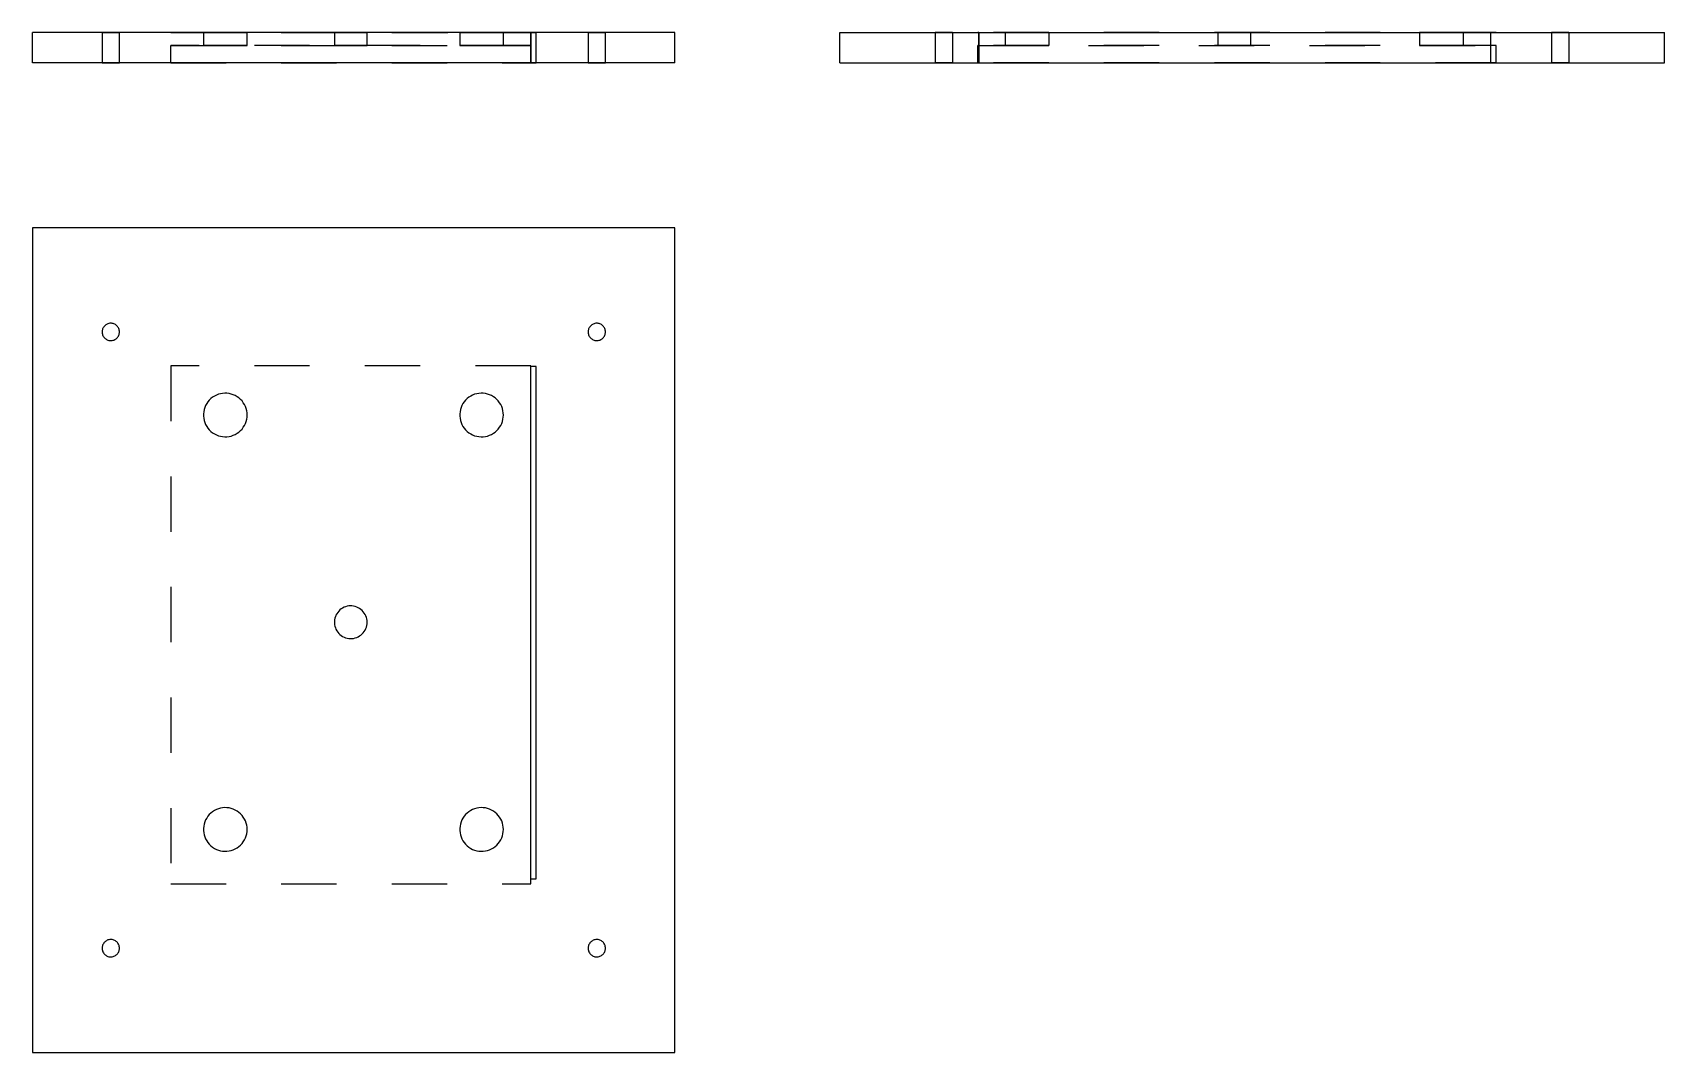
# Model space of a CAD drawing. Extents: x 0 to 2.95, y 0 to 1.85.
import ezdxf

# ---------------------------------------------------------------- set-up
doc = ezdxf.new("R2010")
doc.units = 0
doc.linetypes.add('HIDDEN', pattern=[0.074609, 0.049764, -0.024845])
for name, color, linetype in [('FRONT', 7, 'CONTINUOUS'), ('FRONT_HID', 7, 'HIDDEN'), ('LEFT', 7, 'CONTINUOUS'), ('LEFT_HID', 7, 'HIDDEN'), ('TOP', 7, 'CONTINUOUS'), ('TOP_HID', 7, 'HIDDEN')]:
    doc.layers.add(name, color=color, linetype=linetype)

msp = doc.modelspace()

# ---------------------------------------------------------------- linework, layer by layer
at = {"layer": 'FRONT'}
for p, q in [((0, 1.790625), (0, 1.845312)), ((1.162336, 1.845312), (0, 1.845312)), ((1.162336, 1.790625), (1.162336, 1.845312)), ((1.162336, 1.790625), (0, 1.790625))]:
    msp.add_line(p, q, dxfattribs=at)
at = {"layer": 'FRONT_HID', "linetype": 'HIDDEN'}
for p, q in [((0.157072, 1.845312), (0.125658, 1.845312)), ((0.125658, 1.845312), (0.157072, 1.845312)), ((0.157072, 1.845312), (0.125658, 1.845312)), ((0.125658, 1.845312), (0.157072, 1.845312)), ((0.125658, 1.845312), (0.125658, 1.790625)), ((0.125658, 1.845312), (0.125658, 1.790625)), ((0.157072, 1.790625), (0.157072, 1.845312)), ((0.157072, 1.790625), (0.157072, 1.845312)), ((0.25, 1.845312), (0.901316, 1.845312)), ((0.901316, 1.845312), (0.25, 1.845312)), ((0.251316, 1.845312), (0.901316, 1.845312)), ((0.901316, 1.845312), (0.251316, 1.845312)), ((0.388158, 1.845312), (0.309211, 1.845312)), ((0.309211, 1.845312), (0.388158, 1.845312)), ((0.388158, 1.845312), (0.309211, 1.845312)), ((0.309211, 1.845312), (0.388158, 1.845312)), ((0.309211, 1.845312), (0.309211, 1.821875)), ((0.309211, 1.845312), (0.309211, 1.821875)), ((0.388158, 1.821875), (0.388158, 1.845312)), ((0.388158, 1.821875), (0.388158, 1.845312)), ((0.605263, 1.845312), (0.546053, 1.845312)), ((0.546053, 1.845312), (0.605263, 1.845312)), ((0.546053, 1.845312), (0.546053, 1.821875)), ((0.605263, 1.821875), (0.605263, 1.845312)), ((0.851974, 1.845312), (0.773026, 1.845312)), ((0.773026, 1.845312), (0.851974, 1.845312)), ((0.851974, 1.845312), (0.773026, 1.845312)), ((0.773026, 1.845312), (0.851974, 1.845312)), ((0.773026, 1.845312), (0.773026, 1.821875)), ((0.773026, 1.845312), (0.773026, 1.821875)), ((0.851974, 1.821875), (0.851974, 1.845312)), ((0.851974, 1.821875), (0.851974, 1.845312)), ((0.901316, 1.845312), (0.91102, 1.845312)), ((0.91102, 1.845312), (0.901316, 1.845312)), ((0.901316, 1.821875), (0.901316, 1.845312)), ((0.901316, 1.845312), (0.901316, 1.821875)), ((0.91102, 1.790625), (0.91102, 1.845312)), ((0.91102, 1.790625), (0.91102, 1.845312)), ((1.036678, 1.845312), (1.005263, 1.845312)), ((1.005263, 1.845312), (1.036678, 1.845312)), ((1.036678, 1.845312), (1.005263, 1.845312)), ((1.005263, 1.845312), (1.036678, 1.845312)), ((1.005263, 1.845312), (1.005263, 1.790625)), ((1.005263, 1.845312), (1.005263, 1.790625)), ((1.036678, 1.790625), (1.036678, 1.845312)), ((1.036678, 1.790625), (1.036678, 1.845312)), ((0.901316, 1.821875), (0.25, 1.821875)), ((0.25, 1.790625), (0.25, 1.821875)), ((0.25, 1.790625), (0.25, 1.821875)), ((0.25, 1.821875), (0.901316, 1.821875)), ((0.388158, 1.821875), (0.309211, 1.821875)), ((0.309211, 1.821875), (0.388158, 1.821875)), ((0.388158, 1.821875), (0.309211, 1.821875)), ((0.309211, 1.821875), (0.388158, 1.821875)), ((0.605263, 1.821875), (0.546053, 1.821875)), ((0.546053, 1.821875), (0.605263, 1.821875)), ((0.851974, 1.821875), (0.773026, 1.821875)), ((0.773026, 1.821875), (0.851974, 1.821875)), ((0.851974, 1.821875), (0.773026, 1.821875)), ((0.773026, 1.821875), (0.851974, 1.821875)), ((0.901316, 1.790625), (0.901316, 1.821875)), ((0.901316, 1.821875), (0.901316, 1.790625)), ((0.901316, 1.790625), (0.901316, 1.821875)), ((0.901316, 1.790625), (0.901316, 1.821875)), ((0.157072, 1.790625), (0.125658, 1.790625)), ((0.125658, 1.790625), (0.157072, 1.790625)), ((0.157072, 1.790625), (0.125658, 1.790625)), ((0.125658, 1.790625), (0.157072, 1.790625)), ((0.25, 1.790625), (0.901316, 1.790625)), ((0.901316, 1.790625), (0.25, 1.790625)), ((0.901316, 1.790625), (0.91102, 1.790625)), ((0.91102, 1.790625), (0.901316, 1.790625)), ((1.036678, 1.790625), (1.005263, 1.790625)), ((1.005263, 1.790625), (1.036678, 1.790625)), ((1.036678, 1.790625), (1.005263, 1.790625)), ((1.005263, 1.790625), (1.036678, 1.790625))]:
    msp.add_line(p, q, dxfattribs=at)
at = {"layer": 'LEFT'}
for p, q in [((1.460773, 1.790625), (1.460773, 1.845312)), ((1.460773, 1.845312), (2.952961, 1.845312)), ((2.952961, 1.790625), (2.952961, 1.845312)), ((1.460773, 1.790625), (2.952961, 1.790625))]:
    msp.add_line(p, q, dxfattribs=at)
at = {"layer": 'LEFT_HID', "linetype": 'HIDDEN'}
for p, q in [((1.64926, 1.845312), (1.633553, 1.845312)), ((1.633553, 1.845312), (1.664967, 1.845312)), ((1.64926, 1.845312), (1.633553, 1.845312)), ((1.633553, 1.845312), (1.664967, 1.845312)), ((1.633553, 1.845312), (1.633553, 1.790625)), ((1.633553, 1.845312), (1.633553, 1.790625)), ((1.664967, 1.845312), (1.64926, 1.845312)), ((1.664967, 1.845312), (1.64926, 1.845312)), ((1.664967, 1.845312), (1.664967, 1.790625)), ((1.664967, 1.845312), (1.664967, 1.790625)), ((1.710773, 1.845312), (2.648273, 1.845312)), ((1.712089, 1.845312), (1.710773, 1.845312)), ((2.638816, 1.845312), (1.712089, 1.845312)), ((1.712089, 1.790625), (1.712089, 1.845312)), ((1.712089, 1.845312), (1.712089, 1.821875)), ((1.712089, 1.845312), (2.638816, 1.845312)), ((2.638816, 1.845312), (1.712089, 1.845312)), ((1.799589, 1.845312), (1.760115, 1.845312)), ((1.760115, 1.845312), (1.839063, 1.845312)), ((1.799589, 1.845312), (1.760115, 1.845312)), ((1.760115, 1.845312), (1.839063, 1.845312)), ((1.760115, 1.845312), (1.760115, 1.821875)), ((1.760115, 1.845312), (1.760115, 1.821875)), ((1.839063, 1.845312), (1.799589, 1.845312)), ((1.839063, 1.845312), (1.799589, 1.845312)), ((1.839063, 1.845312), (1.839063, 1.821875)), ((1.839063, 1.845312), (1.839063, 1.821875)), ((2.174589, 1.845312), (2.144984, 1.845312)), ((2.144984, 1.845312), (2.204194, 1.845312)), ((2.144984, 1.845312), (2.144984, 1.821875)), ((2.204194, 1.845312), (2.174589, 1.845312)), ((2.204194, 1.845312), (2.204194, 1.821875)), ((2.549589, 1.845312), (2.510115, 1.845312)), ((2.510115, 1.845312), (2.589063, 1.845312)), ((2.549589, 1.845312), (2.510115, 1.845312)), ((2.510115, 1.845312), (2.589063, 1.845312)), ((2.510115, 1.845312), (2.510115, 1.821875)), ((2.510115, 1.845312), (2.510115, 1.821875)), ((2.589063, 1.845312), (2.549589, 1.845312)), ((2.589063, 1.845312), (2.549589, 1.845312)), ((2.589063, 1.845312), (2.589063, 1.821875)), ((2.589063, 1.845312), (2.589063, 1.821875)), ((2.648273, 1.845312), (2.638816, 1.845312)), ((2.638816, 1.821875), (2.638816, 1.845312)), ((2.638816, 1.790625), (2.638816, 1.845312)), ((2.764474, 1.845312), (2.748766, 1.845312)), ((2.748766, 1.845312), (2.780181, 1.845312)), ((2.764474, 1.845312), (2.748766, 1.845312)), ((2.748766, 1.845312), (2.780181, 1.845312)), ((2.748766, 1.845312), (2.748766, 1.790625)), ((2.748766, 1.845312), (2.748766, 1.790625)), ((2.780181, 1.845312), (2.764474, 1.845312)), ((2.780181, 1.845312), (2.764474, 1.845312)), ((2.780181, 1.845312), (2.780181, 1.790625)), ((2.780181, 1.845312), (2.780181, 1.790625)), ((1.712089, 1.821875), (1.710773, 1.821875)), ((1.710773, 1.790625), (1.710773, 1.821875)), ((1.710773, 1.790625), (1.710773, 1.821875)), ((1.710773, 1.821875), (2.648273, 1.821875)), ((1.712089, 1.821875), (1.712089, 1.790625)), ((2.638816, 1.821875), (1.712089, 1.821875)), ((1.799589, 1.821875), (1.760115, 1.821875)), ((1.760115, 1.821875), (1.839063, 1.821875)), ((1.799589, 1.821875), (1.760115, 1.821875)), ((1.760115, 1.821875), (1.839063, 1.821875)), ((1.839063, 1.821875), (1.799589, 1.821875)), ((1.839063, 1.821875), (1.799589, 1.821875)), ((2.174589, 1.821875), (2.144984, 1.821875)), ((2.144984, 1.821875), (2.204194, 1.821875)), ((2.204194, 1.821875), (2.174589, 1.821875)), ((2.549589, 1.821875), (2.510115, 1.821875)), ((2.510115, 1.821875), (2.589063, 1.821875)), ((2.549589, 1.821875), (2.510115, 1.821875)), ((2.510115, 1.821875), (2.589063, 1.821875)), ((2.589063, 1.821875), (2.549589, 1.821875)), ((2.589063, 1.821875), (2.549589, 1.821875)), ((2.638816, 1.790625), (2.638816, 1.821875)), ((2.648273, 1.821875), (2.638816, 1.821875)), ((2.648273, 1.790625), (2.648273, 1.821875)), ((2.648273, 1.790625), (2.648273, 1.821875)), ((1.64926, 1.790625), (1.633553, 1.790625)), ((1.633553, 1.790625), (1.664967, 1.790625)), ((1.64926, 1.790625), (1.633553, 1.790625)), ((1.633553, 1.790625), (1.664967, 1.790625)), ((1.664967, 1.790625), (1.64926, 1.790625)), ((1.664967, 1.790625), (1.64926, 1.790625)), ((1.710773, 1.790625), (2.648273, 1.790625)), ((1.712089, 1.790625), (1.710773, 1.790625)), ((2.638816, 1.790625), (1.712089, 1.790625)), ((2.648273, 1.790625), (2.638816, 1.790625)), ((2.764474, 1.790625), (2.748766, 1.790625)), ((2.748766, 1.790625), (2.780181, 1.790625)), ((2.764474, 1.790625), (2.748766, 1.790625)), ((2.748766, 1.790625), (2.780181, 1.790625)), ((2.780181, 1.790625), (2.764474, 1.790625)), ((2.780181, 1.790625), (2.764474, 1.790625))]:
    msp.add_line(p, q, dxfattribs=at)
at = {"layer": 'TOP'}
for p, q in [((0, 1.492188), (0, 0)), ((1.162336, 1.492188), (0, 1.492188)), ((1.162336, 0), (1.162336, 1.492188)), ((0.125833, 1.306042), (0.125677, 1.304484)), ((0.125677, 1.304484), (0.125677, 1.302918)), ((0.125677, 1.302918), (0.125833, 1.30136)), ((0.126144, 1.307577), (0.125833, 1.306042)), ((0.125833, 1.30136), (0.126144, 1.299825)), ((0.126605, 1.309073), (0.126144, 1.307577)), ((0.126144, 1.299825), (0.126605, 1.298328)), ((0.127213, 1.310516), (0.126605, 1.309073)), ((0.127962, 1.311891), (0.127213, 1.310516)), ((0.128844, 1.313185), (0.127962, 1.311891)), ((0.129851, 1.314384), (0.128844, 1.313185)), ((0.130972, 1.315478), (0.129851, 1.314384)), ((0.132196, 1.316454), (0.130972, 1.315478)), ((0.133512, 1.317304), (0.132196, 1.316454)), ((0.134905, 1.318018), (0.133512, 1.317304)), ((0.136363, 1.31859), (0.134905, 1.318018)), ((0.13787, 1.319014), (0.136363, 1.31859)), ((0.139412, 1.319286), (0.13787, 1.319014)), ((0.140974, 1.319403), (0.139412, 1.319286)), ((0.142539, 1.319364), (0.140974, 1.319403)), ((0.144093, 1.319169), (0.142539, 1.319364)), ((0.145619, 1.318821), (0.144093, 1.319169)), ((0.147104, 1.318322), (0.145619, 1.318821)), ((0.148531, 1.317678), (0.147104, 1.318322)), ((0.149887, 1.316895), (0.148531, 1.317678)), ((0.151158, 1.315981), (0.149887, 1.316895)), ((0.152333, 1.314945), (0.151158, 1.315981)), ((0.153398, 1.313797), (0.152333, 1.314945)), ((0.154343, 1.312549), (0.153398, 1.313797)), ((0.15516, 1.311213), (0.154343, 1.312549)), ((0.155839, 1.309802), (0.15516, 1.311213)), ((0.156375, 1.30833), (0.155839, 1.309802)), ((0.156761, 1.306813), (0.156375, 1.30833)), ((0.156375, 1.299071), (0.156761, 1.300588)), ((0.156994, 1.305265), (0.156761, 1.306813)), ((0.156761, 1.300588), (0.156994, 1.302137)), ((0.157072, 1.303701), (0.156994, 1.305265)), ((0.156994, 1.302137), (0.157072, 1.303701)), ((1.005439, 1.306042), (1.005283, 1.304484)), ((1.005283, 1.304484), (1.005283, 1.302918)), ((1.005283, 1.302918), (1.005439, 1.30136)), ((1.005749, 1.307577), (1.005439, 1.306042)), ((1.005439, 1.30136), (1.005749, 1.299825)), ((1.00621, 1.309073), (1.005749, 1.307577)), ((1.005749, 1.299825), (1.00621, 1.298328)), ((1.006819, 1.310516), (1.00621, 1.309073)), ((1.007568, 1.311891), (1.006819, 1.310516)), ((1.00845, 1.313185), (1.007568, 1.311891)), ((1.009456, 1.314384), (1.00845, 1.313185)), ((1.010577, 1.315478), (1.009456, 1.314384)), ((1.011801, 1.316454), (1.010577, 1.315478)), ((1.013117, 1.317304), (1.011801, 1.316454)), ((1.01451, 1.318018), (1.013117, 1.317304)), ((1.015968, 1.31859), (1.01451, 1.318018)), ((1.017475, 1.319014), (1.015968, 1.31859)), ((1.019017, 1.319286), (1.017475, 1.319014)), ((1.020579, 1.319403), (1.019017, 1.319286)), ((1.022144, 1.319364), (1.020579, 1.319403)), ((1.023698, 1.319169), (1.022144, 1.319364)), ((1.025225, 1.318821), (1.023698, 1.319169)), ((1.026709, 1.318322), (1.025225, 1.318821)), ((1.028136, 1.317678), (1.026709, 1.318322)), ((1.029492, 1.316895), (1.028136, 1.317678)), ((1.030764, 1.315981), (1.029492, 1.316895)), ((1.031938, 1.314945), (1.030764, 1.315981)), ((1.033003, 1.313797), (1.031938, 1.314945)), ((1.033948, 1.312549), (1.033003, 1.313797)), ((1.034765, 1.311213), (1.033948, 1.312549)), ((1.035444, 1.309802), (1.034765, 1.311213)), ((1.03598, 1.30833), (1.035444, 1.309802)), ((1.036366, 1.306813), (1.03598, 1.30833)), ((1.03598, 1.299071), (1.036366, 1.300588)), ((1.0366, 1.305265), (1.036366, 1.306813)), ((1.036366, 1.300588), (1.0366, 1.302137)), ((1.036678, 1.303701), (1.0366, 1.305265)), ((1.0366, 1.302137), (1.036678, 1.303701)), ((0.126605, 1.298328), (0.127213, 1.296886)), ((0.127213, 1.296886), (0.127962, 1.29551)), ((0.127962, 1.29551), (0.128844, 1.294217)), ((0.128844, 1.294217), (0.129851, 1.293017)), ((0.129851, 1.293017), (0.130972, 1.291924)), ((0.130972, 1.291924), (0.132196, 1.290947)), ((0.132196, 1.290947), (0.133512, 1.290098)), ((0.133512, 1.290098), (0.134905, 1.289383)), ((0.134905, 1.289383), (0.136363, 1.288811)), ((0.136363, 1.288811), (0.13787, 1.288387)), ((0.13787, 1.288387), (0.139412, 1.288115)), ((0.139412, 1.288115), (0.140974, 1.287998)), ((0.140974, 1.287998), (0.142539, 1.288037)), ((0.142539, 1.288037), (0.144093, 1.288232)), ((0.144093, 1.288232), (0.145619, 1.28858)), ((0.145619, 1.28858), (0.147104, 1.289079)), ((0.147104, 1.289079), (0.148531, 1.289723)), ((0.148531, 1.289723), (0.149887, 1.290506)), ((0.149887, 1.290506), (0.151158, 1.29142)), ((0.151158, 1.29142), (0.152333, 1.292456)), ((0.152333, 1.292456), (0.153398, 1.293604)), ((0.153398, 1.293604), (0.154343, 1.294852)), ((0.154343, 1.294852), (0.15516, 1.296189)), ((0.15516, 1.296189), (0.155839, 1.297599)), ((0.155839, 1.297599), (0.156375, 1.299071)), ((1.00621, 1.298328), (1.006819, 1.296886)), ((1.006819, 1.296886), (1.007568, 1.29551)), ((1.007568, 1.29551), (1.00845, 1.294217)), ((1.00845, 1.294217), (1.009456, 1.293017)), ((1.009456, 1.293017), (1.010577, 1.291924)), ((1.010577, 1.291924), (1.011801, 1.290947)), ((1.011801, 1.290947), (1.013117, 1.290098)), ((1.013117, 1.290098), (1.01451, 1.289383)), ((1.01451, 1.289383), (1.015968, 1.288811)), ((1.015968, 1.288811), (1.017475, 1.288387)), ((1.017475, 1.288387), (1.019017, 1.288115)), ((1.019017, 1.288115), (1.020579, 1.287998)), ((1.020579, 1.287998), (1.022144, 1.288037)), ((1.022144, 1.288037), (1.023698, 1.288232)), ((1.023698, 1.288232), (1.025225, 1.28858)), ((1.025225, 1.28858), (1.026709, 1.289079)), ((1.026709, 1.289079), (1.028136, 1.289723)), ((1.028136, 1.289723), (1.029492, 1.290506)), ((1.029492, 1.290506), (1.030764, 1.29142)), ((1.030764, 1.29142), (1.031938, 1.292456)), ((1.031938, 1.292456), (1.033003, 1.293604)), ((1.033003, 1.293604), (1.033948, 1.294852)), ((1.033948, 1.294852), (1.034765, 1.296189)), ((1.034765, 1.296189), (1.035444, 1.297599)), ((1.035444, 1.297599), (1.03598, 1.299071)), ((0.91102, 1.240872), (0.901316, 1.240872)), ((0.901316, 0.314145), (0.901316, 1.240872)), ((0.91102, 0.314145), (0.91102, 1.240872)), ((0.322565, 1.182968), (0.319748, 1.180221)), ((0.325642, 1.185422), (0.322565, 1.182968)), ((0.328947, 1.187557), (0.325642, 1.185422)), ((0.332449, 1.189352), (0.328947, 1.187557)), ((0.336112, 1.19079), (0.332449, 1.189352)), ((0.3399, 1.191856), (0.336112, 1.19079)), ((0.343776, 1.192539), (0.3399, 1.191856)), ((0.3477, 1.192833), (0.343776, 1.192539)), ((0.351634, 1.192735), (0.3477, 1.192833)), ((0.355539, 1.192246), (0.351634, 1.192735)), ((0.359375, 1.19137), (0.355539, 1.192246)), ((0.363106, 1.190117), (0.359375, 1.19137)), ((0.366693, 1.188498), (0.363106, 1.190117)), ((0.370101, 1.186531), (0.366693, 1.188498)), ((0.373296, 1.184233), (0.370101, 1.186531)), ((0.376246, 1.18163), (0.373296, 1.184233)), ((0.378923, 1.178745), (0.376246, 1.18163)), ((0.786381, 1.182968), (0.783564, 1.180221)), ((0.789457, 1.185422), (0.786381, 1.182968)), ((0.792763, 1.187557), (0.789457, 1.185422)), ((0.796265, 1.189352), (0.792763, 1.187557)), ((0.799928, 1.19079), (0.796265, 1.189352)), ((0.803716, 1.191856), (0.799928, 1.19079)), ((0.807592, 1.192539), (0.803716, 1.191856)), ((0.811516, 1.192833), (0.807592, 1.192539)), ((0.81545, 1.192735), (0.811516, 1.192833)), ((0.819355, 1.192246), (0.81545, 1.192735)), ((0.823191, 1.19137), (0.819355, 1.192246)), ((0.826921, 1.190117), (0.823191, 1.19137)), ((0.830508, 1.188498), (0.826921, 1.190117)), ((0.833916, 1.186531), (0.830508, 1.188498)), ((0.837111, 1.184233), (0.833916, 1.186531)), ((0.840062, 1.18163), (0.837111, 1.184233)), ((0.842739, 1.178745), (0.840062, 1.18163)), ((0.309651, 1.159255), (0.30926, 1.155339)), ((0.30926, 1.155339), (0.30926, 1.151404)), ((0.310431, 1.163112), (0.309651, 1.159255)), ((0.311591, 1.166873), (0.310431, 1.163112)), ((0.31312, 1.170499), (0.311591, 1.166873)), ((0.315002, 1.173955), (0.31312, 1.170499)), ((0.317218, 1.177206), (0.315002, 1.173955)), ((0.319748, 1.180221), (0.317218, 1.177206)), ((0.381299, 1.175608), (0.378923, 1.178745)), ((0.383351, 1.17225), (0.381299, 1.175608)), ((0.385058, 1.168705), (0.383351, 1.17225)), ((0.386404, 1.165007), (0.385058, 1.168705)), ((0.387375, 1.161193), (0.386404, 1.165007)), ((0.387962, 1.157302), (0.387375, 1.161193)), ((0.388158, 1.153372), (0.387962, 1.157302)), ((0.387962, 1.149441), (0.388158, 1.153372)), ((0.773467, 1.159255), (0.773075, 1.155339)), ((0.773075, 1.155339), (0.773075, 1.151404)), ((0.774247, 1.163112), (0.773467, 1.159255)), ((0.775407, 1.166873), (0.774247, 1.163112)), ((0.776935, 1.170499), (0.775407, 1.166873)), ((0.778817, 1.173955), (0.776935, 1.170499)), ((0.781034, 1.177206), (0.778817, 1.173955)), ((0.783564, 1.180221), (0.781034, 1.177206)), ((0.845115, 1.175608), (0.842739, 1.178745)), ((0.847167, 1.17225), (0.845115, 1.175608)), ((0.848874, 1.168705), (0.847167, 1.17225)), ((0.85022, 1.165007), (0.848874, 1.168705)), ((0.851191, 1.161193), (0.85022, 1.165007)), ((0.851778, 1.157302), (0.851191, 1.161193)), ((0.851974, 1.153372), (0.851778, 1.157302)), ((0.851778, 1.149441), (0.851974, 1.153372)), ((0.30926, 1.151404), (0.309651, 1.147488)), ((0.309651, 1.147488), (0.310431, 1.143631)), ((0.310431, 1.143631), (0.311591, 1.139871)), ((0.311591, 1.139871), (0.31312, 1.136245)), ((0.31312, 1.136245), (0.315002, 1.132789)), ((0.315002, 1.132789), (0.317218, 1.129537)), ((0.317218, 1.129537), (0.319748, 1.126523)), ((0.319748, 1.126523), (0.322565, 1.123775)), ((0.322565, 1.123775), (0.325642, 1.121322)), ((0.370101, 1.120213), (0.373296, 1.12251)), ((0.373296, 1.12251), (0.376246, 1.125114)), ((0.376246, 1.125114), (0.378923, 1.127999)), ((0.378923, 1.127999), (0.381299, 1.131135)), ((0.381299, 1.131135), (0.383351, 1.134493)), ((0.383351, 1.134493), (0.385058, 1.138039)), ((0.385058, 1.138039), (0.386404, 1.141737)), ((0.386404, 1.141737), (0.387375, 1.14555)), ((0.387375, 1.14555), (0.387962, 1.149441)), ((0.773075, 1.151404), (0.773467, 1.147488)), ((0.773467, 1.147488), (0.774247, 1.143631)), ((0.774247, 1.143631), (0.775407, 1.139871)), ((0.775407, 1.139871), (0.776935, 1.136245)), ((0.776935, 1.136245), (0.778817, 1.132789)), ((0.778817, 1.132789), (0.781034, 1.129537)), ((0.781034, 1.129537), (0.783564, 1.126523)), ((0.783564, 1.126523), (0.786381, 1.123775)), ((0.786381, 1.123775), (0.789457, 1.121322)), ((0.833916, 1.120213), (0.837111, 1.12251)), ((0.837111, 1.12251), (0.840062, 1.125114)), ((0.840062, 1.125114), (0.842739, 1.127999)), ((0.842739, 1.127999), (0.845115, 1.131135)), ((0.845115, 1.131135), (0.847167, 1.134493)), ((0.847167, 1.134493), (0.848874, 1.138039)), ((0.848874, 1.138039), (0.85022, 1.141737)), ((0.85022, 1.141737), (0.851191, 1.14555)), ((0.851191, 1.14555), (0.851778, 1.149441)), ((0.325642, 1.121322), (0.328947, 1.119186)), ((0.328947, 1.119186), (0.332449, 1.117391)), ((0.332449, 1.117391), (0.336112, 1.115954)), ((0.336112, 1.115954), (0.3399, 1.114888)), ((0.3399, 1.114888), (0.343776, 1.114204)), ((0.343776, 1.114204), (0.3477, 1.11391)), ((0.3477, 1.11391), (0.351634, 1.114008)), ((0.351634, 1.114008), (0.355539, 1.114498)), ((0.355539, 1.114498), (0.359375, 1.115373)), ((0.359375, 1.115373), (0.363106, 1.116627)), ((0.363106, 1.116627), (0.366693, 1.118245)), ((0.366693, 1.118245), (0.370101, 1.120213)), ((0.789457, 1.121322), (0.792763, 1.119186)), ((0.792763, 1.119186), (0.796265, 1.117391)), ((0.796265, 1.117391), (0.799928, 1.115954)), ((0.799928, 1.115954), (0.803716, 1.114888)), ((0.803716, 1.114888), (0.807592, 1.114204)), ((0.807592, 1.114204), (0.811516, 1.11391)), ((0.811516, 1.11391), (0.81545, 1.114008)), ((0.81545, 1.114008), (0.819355, 1.114498)), ((0.819355, 1.114498), (0.823191, 1.115373)), ((0.823191, 1.115373), (0.826921, 1.116627)), ((0.826921, 1.116627), (0.830508, 1.118245)), ((0.830508, 1.118245), (0.833916, 1.120213)), ((0.553956, 0.798508), (0.552059, 0.796247)), ((0.556069, 0.800569), (0.553956, 0.798508)), ((0.558376, 0.802409), (0.556069, 0.800569)), ((0.560855, 0.804011), (0.558376, 0.802409)), ((0.563482, 0.805357), (0.560855, 0.804011)), ((0.566229, 0.806435), (0.563482, 0.805357)), ((0.56907, 0.807235), (0.566229, 0.806435)), ((0.571977, 0.807747), (0.56907, 0.807235)), ((0.57492, 0.807968), (0.571977, 0.807747)), ((0.57787, 0.807894), (0.57492, 0.807968)), ((0.580799, 0.807527), (0.57787, 0.807894)), ((0.583676, 0.80687), (0.580799, 0.807527)), ((0.586474, 0.80593), (0.583676, 0.80687)), ((0.589164, 0.804717), (0.586474, 0.80593)), ((0.59172, 0.803241), (0.589164, 0.804717)), ((0.594116, 0.801518), (0.59172, 0.803241)), ((0.596329, 0.799565), (0.594116, 0.801518)), ((0.598337, 0.797402), (0.596329, 0.799565)), ((0.600119, 0.795049), (0.598337, 0.797402)), ((0.546383, 0.782784), (0.546089, 0.779847)), ((0.546089, 0.779847), (0.546089, 0.776896)), ((0.546089, 0.776896), (0.546383, 0.773959)), ((0.546968, 0.785677), (0.546383, 0.782784)), ((0.546383, 0.773959), (0.546968, 0.771066)), ((0.547838, 0.788497), (0.546968, 0.785677)), ((0.546968, 0.771066), (0.547838, 0.768246)), ((0.548984, 0.791217), (0.547838, 0.788497)), ((0.547838, 0.768246), (0.548984, 0.765526)), ((0.550396, 0.793809), (0.548984, 0.791217)), ((0.552059, 0.796247), (0.550396, 0.793809)), ((0.601658, 0.792531), (0.600119, 0.795049)), ((0.602938, 0.789871), (0.601658, 0.792531)), ((0.603948, 0.787098), (0.602938, 0.789871)), ((0.602938, 0.766872), (0.603948, 0.769645)), ((0.604676, 0.784238), (0.603948, 0.787098)), ((0.603948, 0.769645), (0.604676, 0.772506)), ((0.605116, 0.781319), (0.604676, 0.784238)), ((0.604676, 0.772506), (0.605116, 0.775424)), ((0.605263, 0.778372), (0.605116, 0.781319)), ((0.605116, 0.775424), (0.605263, 0.778372)), ((0.548984, 0.765526), (0.550396, 0.762934)), ((0.550396, 0.762934), (0.552059, 0.760496)), ((0.552059, 0.760496), (0.553956, 0.758235)), ((0.553956, 0.758235), (0.556069, 0.756174)), ((0.556069, 0.756174), (0.558376, 0.754334)), ((0.558376, 0.754334), (0.560855, 0.752733)), ((0.560855, 0.752733), (0.563482, 0.751386)), ((0.563482, 0.751386), (0.566229, 0.750308)), ((0.566229, 0.750308), (0.56907, 0.749509)), ((0.56907, 0.749509), (0.571977, 0.748996)), ((0.571977, 0.748996), (0.57492, 0.748776)), ((0.57492, 0.748776), (0.57787, 0.748849)), ((0.57787, 0.748849), (0.580799, 0.749216)), ((0.580799, 0.749216), (0.583676, 0.749873)), ((0.583676, 0.749873), (0.586474, 0.750813)), ((0.586474, 0.750813), (0.589164, 0.752027)), ((0.589164, 0.752027), (0.59172, 0.753503)), ((0.59172, 0.753503), (0.594116, 0.755225)), ((0.594116, 0.755225), (0.596329, 0.757178)), ((0.596329, 0.757178), (0.598337, 0.759342)), ((0.598337, 0.759342), (0.600119, 0.761694)), ((0.600119, 0.761694), (0.601658, 0.764213)), ((0.601658, 0.764213), (0.602938, 0.766872)), ((0.311591, 0.416873), (0.310431, 0.413112)), ((0.31312, 0.420499), (0.311591, 0.416873)), ((0.315002, 0.423955), (0.31312, 0.420499)), ((0.317218, 0.427206), (0.315002, 0.423955)), ((0.319748, 0.430221), (0.317218, 0.427206)), ((0.322565, 0.432968), (0.319748, 0.430221)), ((0.325642, 0.435422), (0.322565, 0.432968)), ((0.328947, 0.437557), (0.325642, 0.435422)), ((0.332449, 0.439352), (0.328947, 0.437557)), ((0.336112, 0.44079), (0.332449, 0.439352)), ((0.3399, 0.441856), (0.336112, 0.44079)), ((0.343776, 0.442539), (0.3399, 0.441856)), ((0.3477, 0.442833), (0.343776, 0.442539)), ((0.351634, 0.442735), (0.3477, 0.442833)), ((0.355539, 0.442246), (0.351634, 0.442735)), ((0.359375, 0.44137), (0.355539, 0.442246)), ((0.363106, 0.440117), (0.359375, 0.44137)), ((0.366693, 0.438498), (0.363106, 0.440117)), ((0.370101, 0.436531), (0.366693, 0.438498)), ((0.373296, 0.434233), (0.370101, 0.436531)), ((0.376246, 0.43163), (0.373296, 0.434233)), ((0.378923, 0.428745), (0.376246, 0.43163)), ((0.381299, 0.425608), (0.378923, 0.428745)), ((0.383351, 0.42225), (0.381299, 0.425608)), ((0.385058, 0.418705), (0.383351, 0.42225)), ((0.386404, 0.415007), (0.385058, 0.418705)), ((0.387375, 0.411193), (0.386404, 0.415007)), ((0.775407, 0.416873), (0.774247, 0.413112)), ((0.776935, 0.420499), (0.775407, 0.416873)), ((0.778817, 0.423955), (0.776935, 0.420499)), ((0.781034, 0.427206), (0.778817, 0.423955)), ((0.783564, 0.430221), (0.781034, 0.427206)), ((0.786381, 0.432968), (0.783564, 0.430221)), ((0.789457, 0.435422), (0.786381, 0.432968)), ((0.792763, 0.437557), (0.789457, 0.435422)), ((0.796265, 0.439352), (0.792763, 0.437557)), ((0.799928, 0.44079), (0.796265, 0.439352)), ((0.803716, 0.441856), (0.799928, 0.44079)), ((0.807592, 0.442539), (0.803716, 0.441856)), ((0.811516, 0.442833), (0.807592, 0.442539)), ((0.81545, 0.442735), (0.811516, 0.442833)), ((0.819355, 0.442246), (0.81545, 0.442735)), ((0.823191, 0.44137), (0.819355, 0.442246)), ((0.826921, 0.440117), (0.823191, 0.44137)), ((0.830508, 0.438498), (0.826921, 0.440117)), ((0.833916, 0.436531), (0.830508, 0.438498)), ((0.837111, 0.434233), (0.833916, 0.436531)), ((0.840062, 0.43163), (0.837111, 0.434233)), ((0.842739, 0.428745), (0.840062, 0.43163)), ((0.845115, 0.425608), (0.842739, 0.428745)), ((0.847167, 0.42225), (0.845115, 0.425608)), ((0.848874, 0.418705), (0.847167, 0.42225)), ((0.85022, 0.415007), (0.848874, 0.418705)), ((0.851191, 0.411193), (0.85022, 0.415007)), ((0.309651, 0.409255), (0.30926, 0.405339)), ((0.30926, 0.405339), (0.30926, 0.401404)), ((0.30926, 0.401404), (0.309651, 0.397488)), ((0.310431, 0.413112), (0.309651, 0.409255)), ((0.309651, 0.397488), (0.310431, 0.393631)), ((0.310431, 0.393631), (0.311591, 0.389871)), ((0.311591, 0.389871), (0.31312, 0.386245)), ((0.31312, 0.386245), (0.315002, 0.382789)), ((0.381299, 0.381135), (0.383351, 0.384493)), ((0.383351, 0.384493), (0.385058, 0.388039)), ((0.385058, 0.388039), (0.386404, 0.391737)), ((0.386404, 0.391737), (0.387375, 0.39555)), ((0.387962, 0.407302), (0.387375, 0.411193)), ((0.387375, 0.39555), (0.387962, 0.399441)), ((0.388158, 0.403372), (0.387962, 0.407302)), ((0.387962, 0.399441), (0.388158, 0.403372)), ((0.773467, 0.409255), (0.773075, 0.405339)), ((0.773075, 0.405339), (0.773075, 0.401404)), ((0.773075, 0.401404), (0.773467, 0.397488)), ((0.774247, 0.413112), (0.773467, 0.409255)), ((0.773467, 0.397488), (0.774247, 0.393631)), ((0.774247, 0.393631), (0.775407, 0.389871)), ((0.775407, 0.389871), (0.776935, 0.386245)), ((0.776935, 0.386245), (0.778817, 0.382789)), ((0.845115, 0.381135), (0.847167, 0.384493)), ((0.847167, 0.384493), (0.848874, 0.388039)), ((0.848874, 0.388039), (0.85022, 0.391737)), ((0.85022, 0.391737), (0.851191, 0.39555)), ((0.851778, 0.407302), (0.851191, 0.411193)), ((0.851191, 0.39555), (0.851778, 0.399441)), ((0.851974, 0.403372), (0.851778, 0.407302)), ((0.851778, 0.399441), (0.851974, 0.403372)), ((0.315002, 0.382789), (0.317218, 0.379537)), ((0.317218, 0.379537), (0.319748, 0.376523)), ((0.319748, 0.376523), (0.322565, 0.373775)), ((0.322565, 0.373775), (0.325642, 0.371322)), ((0.325642, 0.371322), (0.328947, 0.369186)), ((0.328947, 0.369186), (0.332449, 0.367391)), ((0.332449, 0.367391), (0.336112, 0.365954)), ((0.336112, 0.365954), (0.3399, 0.364888)), ((0.3399, 0.364888), (0.343776, 0.364204)), ((0.343776, 0.364204), (0.3477, 0.36391)), ((0.3477, 0.36391), (0.351634, 0.364008)), ((0.351634, 0.364008), (0.355539, 0.364498)), ((0.355539, 0.364498), (0.359375, 0.365373)), ((0.359375, 0.365373), (0.363106, 0.366627)), ((0.363106, 0.366627), (0.366693, 0.368245)), ((0.366693, 0.368245), (0.370101, 0.370213)), ((0.370101, 0.370213), (0.373296, 0.37251)), ((0.373296, 0.37251), (0.376246, 0.375114)), ((0.376246, 0.375114), (0.378923, 0.377999)), ((0.378923, 0.377999), (0.381299, 0.381135)), ((0.778817, 0.382789), (0.781034, 0.379537)), ((0.781034, 0.379537), (0.783564, 0.376523)), ((0.783564, 0.376523), (0.786381, 0.373775)), ((0.786381, 0.373775), (0.789457, 0.371322)), ((0.789457, 0.371322), (0.792763, 0.369186)), ((0.792763, 0.369186), (0.796265, 0.367391)), ((0.796265, 0.367391), (0.799928, 0.365954)), ((0.799928, 0.365954), (0.803716, 0.364888)), ((0.803716, 0.364888), (0.807592, 0.364204)), ((0.807592, 0.364204), (0.811516, 0.36391)), ((0.811516, 0.36391), (0.81545, 0.364008)), ((0.81545, 0.364008), (0.819355, 0.364498)), ((0.819355, 0.364498), (0.823191, 0.365373)), ((0.823191, 0.365373), (0.826921, 0.366627)), ((0.826921, 0.366627), (0.830508, 0.368245)), ((0.830508, 0.368245), (0.833916, 0.370213)), ((0.833916, 0.370213), (0.837111, 0.37251)), ((0.837111, 0.37251), (0.840062, 0.375114)), ((0.840062, 0.375114), (0.842739, 0.377999)), ((0.842739, 0.377999), (0.845115, 0.381135)), ((0.901316, 0.314145), (0.91102, 0.314145)), ((0.125833, 0.190828), (0.125677, 0.18927)), ((0.125677, 0.18927), (0.125677, 0.187704)), ((0.125677, 0.187704), (0.125833, 0.186146)), ((0.126144, 0.192363), (0.125833, 0.190828)), ((0.125833, 0.186146), (0.126144, 0.184611)), ((0.126605, 0.193859), (0.126144, 0.192363)), ((0.126144, 0.184611), (0.126605, 0.183115)), ((0.127213, 0.195302), (0.126605, 0.193859)), ((0.126605, 0.183115), (0.127213, 0.181672)), ((0.127962, 0.196677), (0.127213, 0.195302)), ((0.127213, 0.181672), (0.127962, 0.180297)), ((0.128844, 0.197971), (0.127962, 0.196677)), ((0.127962, 0.180297), (0.128844, 0.179003)), ((0.129851, 0.19917), (0.128844, 0.197971)), ((0.128844, 0.179003), (0.129851, 0.177803)), ((0.130972, 0.200264), (0.129851, 0.19917)), ((0.129851, 0.177803), (0.130972, 0.17671)), ((0.132196, 0.20124), (0.130972, 0.200264)), ((0.133512, 0.20209), (0.132196, 0.20124)), ((0.134905, 0.202804), (0.133512, 0.20209)), ((0.136363, 0.203376), (0.134905, 0.202804)), ((0.13787, 0.2038), (0.136363, 0.203376)), ((0.139412, 0.204072), (0.13787, 0.2038)), ((0.140974, 0.204189), (0.139412, 0.204072)), ((0.142539, 0.20415), (0.140974, 0.204189)), ((0.144093, 0.203955), (0.142539, 0.20415)), ((0.145619, 0.203607), (0.144093, 0.203955)), ((0.147104, 0.203108), (0.145619, 0.203607)), ((0.148531, 0.202464), (0.147104, 0.203108)), ((0.149887, 0.201681), (0.148531, 0.202464)), ((0.151158, 0.200767), (0.149887, 0.201681)), ((0.152333, 0.199731), (0.151158, 0.200767)), ((0.151158, 0.176206), (0.152333, 0.177243)), ((0.153398, 0.198583), (0.152333, 0.199731)), ((0.152333, 0.177243), (0.153398, 0.17839)), ((0.154343, 0.197335), (0.153398, 0.198583)), ((0.153398, 0.17839), (0.154343, 0.179639)), ((0.15516, 0.195999), (0.154343, 0.197335)), ((0.154343, 0.179639), (0.15516, 0.180975)), ((0.155839, 0.194588), (0.15516, 0.195999)), ((0.15516, 0.180975), (0.155839, 0.182386)), ((0.156375, 0.193117), (0.155839, 0.194588)), ((0.155839, 0.182386), (0.156375, 0.183857)), ((0.156761, 0.191599), (0.156375, 0.193117)), ((0.156375, 0.183857), (0.156761, 0.185375)), ((0.156994, 0.190051), (0.156761, 0.191599)), ((0.156761, 0.185375), (0.156994, 0.186923)), ((0.157072, 0.188487), (0.156994, 0.190051)), ((0.156994, 0.186923), (0.157072, 0.188487)), ((1.005439, 0.190828), (1.005283, 0.18927)), ((1.005283, 0.18927), (1.005283, 0.187704)), ((1.005283, 0.187704), (1.005439, 0.186146)), ((1.005749, 0.192363), (1.005439, 0.190828)), ((1.005439, 0.186146), (1.005749, 0.184611)), ((1.00621, 0.193859), (1.005749, 0.192363)), ((1.005749, 0.184611), (1.00621, 0.183115)), ((1.006819, 0.195302), (1.00621, 0.193859)), ((1.00621, 0.183115), (1.006819, 0.181672)), ((1.007568, 0.196677), (1.006819, 0.195302)), ((1.006819, 0.181672), (1.007568, 0.180297)), ((1.00845, 0.197971), (1.007568, 0.196677)), ((1.007568, 0.180297), (1.00845, 0.179003)), ((1.009456, 0.19917), (1.00845, 0.197971)), ((1.00845, 0.179003), (1.009456, 0.177803)), ((1.010577, 0.200264), (1.009456, 0.19917)), ((1.009456, 0.177803), (1.010577, 0.17671)), ((1.011801, 0.20124), (1.010577, 0.200264)), ((1.013117, 0.20209), (1.011801, 0.20124)), ((1.01451, 0.202804), (1.013117, 0.20209)), ((1.015968, 0.203376), (1.01451, 0.202804)), ((1.017475, 0.2038), (1.015968, 0.203376)), ((1.019017, 0.204072), (1.017475, 0.2038)), ((1.020579, 0.204189), (1.019017, 0.204072)), ((1.022144, 0.20415), (1.020579, 0.204189)), ((1.023698, 0.203955), (1.022144, 0.20415)), ((1.025225, 0.203607), (1.023698, 0.203955)), ((1.026709, 0.203108), (1.025225, 0.203607)), ((1.028136, 0.202464), (1.026709, 0.203108)), ((1.029492, 0.201681), (1.028136, 0.202464)), ((1.030764, 0.200767), (1.029492, 0.201681)), ((1.031938, 0.199731), (1.030764, 0.200767)), ((1.030764, 0.176206), (1.031938, 0.177243)), ((1.033003, 0.198583), (1.031938, 0.199731)), ((1.031938, 0.177243), (1.033003, 0.17839)), ((1.033948, 0.197335), (1.033003, 0.198583)), ((1.033003, 0.17839), (1.033948, 0.179639)), ((1.034765, 0.195999), (1.033948, 0.197335)), ((1.033948, 0.179639), (1.034765, 0.180975)), ((1.035444, 0.194588), (1.034765, 0.195999)), ((1.034765, 0.180975), (1.035444, 0.182386)), ((1.03598, 0.193117), (1.035444, 0.194588)), ((1.035444, 0.182386), (1.03598, 0.183857)), ((1.036366, 0.191599), (1.03598, 0.193117)), ((1.03598, 0.183857), (1.036366, 0.185375)), ((1.0366, 0.190051), (1.036366, 0.191599)), ((1.036366, 0.185375), (1.0366, 0.186923)), ((1.036678, 0.188487), (1.0366, 0.190051)), ((1.0366, 0.186923), (1.036678, 0.188487)), ((0.130972, 0.17671), (0.132196, 0.175734)), ((0.132196, 0.175734), (0.133512, 0.174884)), ((0.133512, 0.174884), (0.134905, 0.17417)), ((0.134905, 0.17417), (0.136363, 0.173598)), ((0.136363, 0.173598), (0.13787, 0.173173)), ((0.13787, 0.173173), (0.139412, 0.172902)), ((0.139412, 0.172902), (0.140974, 0.172784)), ((0.140974, 0.172784), (0.142539, 0.172824)), ((0.142539, 0.172824), (0.144093, 0.173018)), ((0.144093, 0.173018), (0.145619, 0.173367)), ((0.145619, 0.173367), (0.147104, 0.173865)), ((0.147104, 0.173865), (0.148531, 0.174509)), ((0.148531, 0.174509), (0.149887, 0.175292)), ((0.149887, 0.175292), (0.151158, 0.176206)), ((1.010577, 0.17671), (1.011801, 0.175734)), ((1.011801, 0.175734), (1.013117, 0.174884)), ((1.013117, 0.174884), (1.01451, 0.17417)), ((1.01451, 0.17417), (1.015968, 0.173598)), ((1.015968, 0.173598), (1.017475, 0.173173)), ((1.017475, 0.173173), (1.019017, 0.172902)), ((1.019017, 0.172902), (1.020579, 0.172784)), ((1.020579, 0.172784), (1.022144, 0.172824)), ((1.022144, 0.172824), (1.023698, 0.173018)), ((1.023698, 0.173018), (1.025225, 0.173367)), ((1.025225, 0.173367), (1.026709, 0.173865)), ((1.026709, 0.173865), (1.028136, 0.174509)), ((1.028136, 0.174509), (1.029492, 0.175292)), ((1.029492, 0.175292), (1.030764, 0.176206)), ((0, 0), (1.162336, 0))]:
    msp.add_line(p, q, dxfattribs=at)
at = {"layer": 'TOP_HID', "linetype": 'HIDDEN'}
for p, q in [((0.25, 1.242188), (0.25, 0.304688)), ((0.901316, 1.242188), (0.25, 1.242188)), ((0.901316, 1.242188), (0.25, 1.242188)), ((0.25, 1.242188), (0.25, 0.304688)), ((0.901316, 1.240872), (0.901316, 1.242188)), ((0.901316, 1.240872), (0.901316, 1.242188)), ((0.25, 0.304688), (0.901316, 0.304688)), ((0.25, 0.304688), (0.901316, 0.304688)), ((0.901316, 0.304688), (0.901316, 0.314145)), ((0.901316, 0.304688), (0.901316, 0.314145))]:
    msp.add_line(p, q, dxfattribs=at)

doc.saveas('drawing.dxf')
